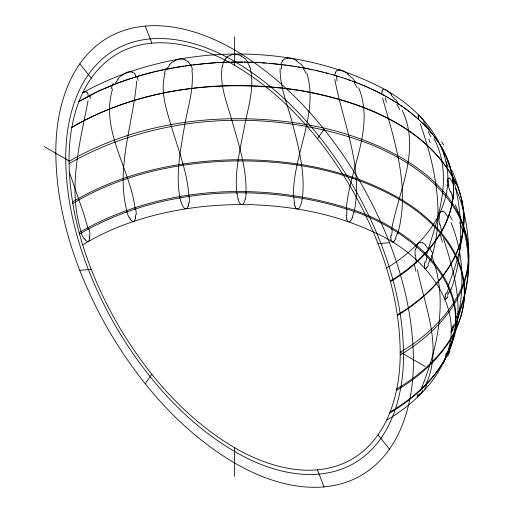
<?xml version="1.0" encoding="UTF-8"?>
<svg xmlns="http://www.w3.org/2000/svg" width="513" height="513" viewBox="0 0 513 513"><rect width="100%" height="100%" fill="white"/><g stroke="black" fill="none" stroke-linecap="round" stroke-linejoin="round"><path stroke-width="0.77" d="M135.599 214.844L135.509 217.07M464.009 219.166L463.97 216.441M69.056 160.909C68.742 120.953 80.823 75.18 117.554 53.718C154.503 32.64 200.185 45.067 234.627 65.318C284.247 94.527 322.908 139.594 351.706 188.906C380.011 238.5 399.71 294.52 400.198 352.091C400.512 392.047 388.431 437.82 351.706 459.282C314.758 480.36 269.075 467.933 234.627 447.682C185.013 418.473 146.352 373.406 117.554 324.094C89.249 274.5 69.544 218.48 69.056 160.909L44.221 146.571M463.996 218.192L463.983 220.923M468.773 256.737C468.369 182.346 387.982 143.3 325.543 128.417C240.078 109.423 145.801 117.176 69.056 161.326M468.754 253.8C468.568 297.001 435.261 331.545 400.198 352.309M463.983 219.942L463.912 222.687M468.76 257.571C467.689 300.272 434.877 334.271 400.178 355.002M424.482 265.696C423.975 267.215 425.226 269.953 426.733 267.844M463.938 221.693C462.219 262.765 430.779 295.334 397.408 315.527M390.848 235.563L390.81 237.731M346.256 209.612C349.225 169.136 375.15 128.179 358.728 87.851M280.092 68.498C279.854 88.531 288.716 107.275 293.237 126.467C299.348 150.033 305.466 174.58 302.234 199.076M463.848 223.444C461.129 263.637 430.15 295.142 397.312 314.892M89.371 238.705C89.531 241.219 87.755 242.63 86.126 240.751A12.126 9.587 -78.6 0 1 85.152 239.757M245.964 193.888C246.894 169.553 239.282 145.942 232.575 122.857C227.74 104.569 219.128 85.812 222.219 66.498M188.822 202.641L188.483 204.822M424.617 263.958L424.924 261.81M88.069 100.753C79.727 143.89 67.171 189.836 81.593 233.069M439.506 214.588L439.455 218.455M334.816 75.02L335.739 72.019M415.883 249.183L416.877 245.297M391.509 229.644C398.845 190.733 421.199 149.071 402.07 110.109M445.201 296.322L445.124 299.226M135.24 218.859C135.002 221.34 132.905 222.411 131.366 220.378M245.265 198.929L244.701 201.032A12.216 11.805 -4.5 0 1 244.073 202.635C243.675 203.295 243.239 203.95 242.745 204.283C237.955 205.328 252.223 204.174 253.275 204.79C294.584 206.277 336.124 214.37 373.637 232.139C423.514 253.223 471.736 309.326 442.289 364.743M381.935 90.961L381.845 93.86M445.579 294.622L446.137 292.538M353.989 212.728C363.679 167.18 343.037 123.255 334.79 79.303M426.175 256.038C437.724 218.32 454.043 176.318 433.921 138.375M419.006 394.67L419.377 393.516M165.109 73.436C160.005 90.647 166.135 108.615 170.964 125.153C178.075 148.911 187.566 172.509 189.008 197.518M280.874 64.131L282.56 60.906M397.697 233.922C410.374 188.515 394.991 141.87 382.589 98.182M447.881 286.998C454.839 268.222 461.508 249.068 463.188 228.965C465.477 208.9 459.821 189.047 452.107 170.714M451.684 329.256L450.933 332.071M188.008 206.508C187.207 209.368 184.892 209.413 183.641 207.374A12.081 11.53 -33.2 0 1 182.731 205.982L181.769 203.975A39.174 37.423 -13.1 0 1 180.025 198.332C175.606 175.382 180.146 151.874 184 129.173C187.021 109.487 194.273 89.826 191.907 69.685M452.274 327.634L453.043 325.652M112.661 88.832C99.746 130.238 130.706 169.29 135.252 209.721M430.51 260.912C445.553 216.108 435.697 167.193 420.23 123.845M420.525 390.489L422.109 386.565M422.231 386.263C438.455 345.287 448.176 297.521 431.497 255.185M457.679 314.277C473.679 279.521 470.235 239.417 455.39 204.931M455.159 320.42L456.846 316.316M352.469 217.39L351.585 219.25A12.274 10.702 66.1 0 1 350.738 220.5C349.699 222.623 347.154 222.071 346.82 219.34M448.663 351.443C479.976 280.996 404.154 223.681 344.287 207.105C257.558 180.922 158.382 186.668 79.175 232.562M449.959 292.461C466.952 248.395 462.604 197.826 445.143 154.554M447.811 353.348C479.886 283.413 405.052 225.348 345.255 208.637C258.411 182.038 158.863 187.816 79.566 234.005M448.683 351.405C437.114 378.216 414.305 398.421 389.656 413.125M444.79 359.53C463.072 316.957 469.209 266.132 450.972 222.533M447.887 353.162L447.503 354.008M454.832 326.095C468.003 293.115 475.615 253.717 460.764 220.039C443.078 182.506 405.95 158.632 368.635 143.576C272.499 107.659 158.902 112.424 69.075 163.602M442.161 364.871C430.689 387.924 409.15 407.014 386.533 420.256M223.7 61.926L225.944 58.463M443.27 362.794L442.738 363.871M425.309 385.744C443.572 348.365 424.969 307.242 417.39 269.671M442.264 364.653L443.303 362.608M395.921 238.308L394.965 240.013A12.203 9.208 79.8 0 1 394.093 241.097M442.437 364.313L442.681 363.98M167.18 68.569L169.886 64.702M428.483 265.292L427.579 266.766M452.953 329.808L452.274 330.943M423.045 389.995L421.987 391.778M115.168 83.587L118.144 79.265M447.932 296.501L447.092 297.829M421.128 393.125L419.192 395.619M145.217 383.698L151.842 374.272M317.412 138.728L324.036 129.302M451.652 331.834L451.293 332.212M394.106 241.181C392.778 243.117 390.842 241.867 390.938 239.513M446.355 298.771L445.515 299.38M121.254 76.027L124.249 73.795M173.009 61.874L175.985 60.188M386.539 268.158C418.275 248.914 448.073 217.108 447.862 177.799C447.432 138.702 417.05 107.672 384.923 89.525C293.564 40.61 173.195 42.739 82.721 92.75M390.399 281.631C427.291 259.969 461.662 219.006 451.773 173.516M390.213 280.951C426.29 259.745 460.046 220.628 452.242 175.997M82.721 244.855C116.964 223.924 156.324 212.542 195.921 207.425C210.471 205.412 228.202 204.732 241.11 204.43C240.526 204.136 239.975 203.526 239.545 202.808A12.158 11.696 17 0 1 238.776 201.237L237.981 199.102M72.801 203.481C121.363 174.234 178.62 162.082 234.839 160.922C290.775 160.293 348.173 170.463 397.274 198.281C431.818 217.756 464.451 251.447 464.31 293.526C463.919 336.111 431.029 370.072 396.421 390.496M72.538 201.917C121.248 172.83 178.569 160.832 234.832 159.755C290.839 159.216 348.282 169.431 397.46 197.236C431.972 216.672 464.707 250.229 464.618 292.282C464.252 334.79 431.305 368.61 396.748 388.912M71.884 127.352C140.459 87.608 223.739 78.406 301.176 90.551C361.614 101.311 429.862 126.903 457.416 186.334M228.76 56.109L231.6 54.878M390.117 411.965C417.819 395.683 442.988 371.797 452.973 340.497C464.656 306.742 453.704 271.255 443.546 238.68M71.916 127.186C139.312 88.307 220.859 79.04 297.001 90.128C357.337 100.195 424.578 124.261 455.172 181.371M78.906 101.651L99.586 90.551M79.008 101.375L96.598 91.962M284.811 59.04L287.37 58.225M337.342 70.467L339.394 70.018M97.502 91.724L102.638 89.153M100.516 90.314L118.734 82.555L141.024 75.238M103.588 88.922C119.689 81.798 136.464 76.225 153.522 71.935M84.247 92.026L86.255 91.846M142.204 75.052L157.363 71.025M154.759 71.775L163.852 69.601M158.613 70.871L171.772 68.037M165.128 69.46L183.891 66.01M173.073 67.915L192.112 64.882M185.231 65.92L206.002 63.407M193.472 64.818L215.832 62.682M129.667 71.743L132.367 71.98M420.134 242.354L422.417 242.841M79.772 270.332L91.237 269.306M378.017 243.694L389.489 242.668M207.387 63.375L217.236 62.599M217.23 62.682L227.131 62.176M218.641 62.605L229.959 62.099M228.541 62.208L242.694 62.035M231.376 62.144L245.522 62.079M244.111 62.118L252.576 62.285M246.939 62.176L256.795 62.471M253.993 62.4L255.397 62.464M181.98 59.008L185.238 59.688M256.801 62.528L259.597 62.624M258.206 62.605L260.995 62.708M261.008 62.766L265.189 62.99M262.406 62.855L266.58 63.093M266.593 63.15L269.37 63.375M269.357 63.317L285.85 65.151M270.749 63.439L283.112 64.753M284.471 64.927L287.203 65.331M287.184 65.286L291.249 65.901M288.537 65.472L292.59 66.106M292.57 66.055L295.264 66.517M293.904 66.26L296.591 66.735M296.572 66.69L300.56 67.408M297.893 66.908L303.189 67.883M301.849 67.601L310.968 69.409M384.173 89.442L382.781 89.615A19.372 5.848 49.5 0 0 382.211 91.231M304.466 68.082L308.364 68.838M237.82 54.647L241.373 55.834M309.653 69.101L313.526 69.96M313.494 69.915L317.329 70.807M316.034 70.48L318.586 71.102M318.554 71.057L323.568 72.314M319.811 71.358L322.299 71.961M323.536 72.275L327.256 73.269M325.999 72.904L328.474 73.596M328.435 73.551L332.097 74.597M332.058 74.552L333.29 74.936M333.258 74.892L334.482 75.283M334.444 75.238L335.669 75.635M335.63 75.591L339.196 76.706M336.81 75.943L341.517 77.437M341.478 77.392L342.665 77.809M342.626 77.764L344.954 78.566M344.916 78.515L346.089 78.944M346.044 78.899L347.218 79.329M293.282 58.937L296.937 60.675M347.173 79.284L350.571 80.509M348.295 79.669L352.771 81.31M352.726 81.259L356.035 82.535M353.823 81.663L357.106 82.952M357.061 82.894L359.235 83.786M358.125 83.311L360.293 84.209M360.241 84.158L362.383 85.068M361.293 84.581L363.422 85.498M363.371 85.447L365.474 86.376M364.403 85.876L366.494 86.812M366.442 86.755L367.5 87.255M367.449 87.197L369.507 88.153M368.456 87.646L374.4 90.435M442.931 211.491L441.295 211.298A7.464 3.238 79.7 0 0 439.558 214.646M371.431 88.993L376.311 91.359M449.157 178.255L448.259 178.235A7.464 1.795 71.8 0 0 448.157 181.807M375.304 90.833L378.196 92.302M377.202 91.763L380.056 93.244M379.069 92.706L380.973 93.725M380.915 93.655L384.59 95.649M344.646 71.602L348.154 73.885M381.826 94.136L385.475 96.136M385.41 96.066L386.353 96.624M386.289 96.553L387.225 97.117M387.168 97.04L388.091 97.611M388.033 97.534L388.95 98.105M400.198 352.091L425.033 366.429M388.892 98.028L389.809 98.599M389.745 98.522L390.662 99.099M390.598 99.022L391.509 99.605M391.445 99.528L392.355 100.112M392.291 100.035L393.202 100.625M393.131 100.548L394.042 101.144M393.971 101.061L394.875 101.664M394.811 101.58L395.709 102.19M395.645 102.106L396.543 102.715M396.472 102.632L399.011 104.325M397.299 103.164L399.832 104.87M399.762 104.78L400.64 105.421M400.576 105.332L402.256 106.531M401.384 105.883L403.058 107.089M402.987 106.993L404.654 108.224M403.789 107.557L406.225 109.372M405.373 108.698L407.784 110.532M406.937 109.846L410.778 112.802M408.489 111.02L409.252 111.61M388.456 91.801L391.631 94.668M410.092 112.309L411.535 113.399M411.606 113.508L413.029 114.617M412.356 114.117L413.767 115.226M413.844 115.342L416.684 117.721M414.581 115.957L417.396 118.349M417.479 118.471L418.108 118.984M418.191 119.106L418.813 119.625M418.897 119.747L419.512 120.266M419.596 120.388L420.211 120.914M420.288 121.036L420.897 121.562M420.981 121.69L421.583 122.216M421.66 122.344L424.257 124.864M422.34 123.005L426.207 126.891M245.195 58.553L248.189 62.605M301.08 63.99L304.575 68.524M425.181 244.945L428.252 248.94M424.995 125.672L428.099 128.943M445.175 213.209L447.875 216.768M188.476 61.887L190.778 65.561M426.925 127.711L429.33 130.334M352.341 77.835L356.099 82.901M428.804 129.783L431.125 132.437M430.022 131.181L432.863 134.566M421.622 118.105L424.2 121.414M450.722 179.691L453.03 183.135M431.799 133.297L433.427 135.285M79.772 63.856L91.237 78.123M378.017 434.877L389.489 449.144M85.19 239.712L84.042 238.045M433.523 135.445L438.705 142.627M134.752 73.692L136.259 77.187M434.081 136.169L439.192 143.377M395.587 99.266L399.249 104.755M130.353 219.102L129.263 217.256M439.288 143.557L439.673 144.127M439.769 144.307L440.609 145.641M427.656 126.576L431.093 132.604M440.244 145.07L441.071 146.397M441.167 146.59L442.059 148.122M441.52 147.16L442.924 149.661M442.398 148.699L443.751 151.213M441.481 146.731L443.033 149.822M443.238 150.238L444.553 152.778M444.053 151.79L444.938 153.56M443.745 152.393L441.975 148.796M444.835 153.355L445.688 155.138M445.213 154.137L446.053 155.926M455.563 182.141L456.698 184.674M455.627 188.213C464.759 208.413 468.388 230.767 468.754 252.819M295.199 206.893C295.565 209.124 298.694 209.843 299.586 207.355A12.35 11.652 41.8 0 0 300.31 205.944L301.086 203.956A38.847 36.827 31.1 0 0 302.099 199.05M87.761 93.231L88.345 96.694M445.951 155.715L446.406 156.721M449.189 163.936L446.65 157.299M449.638 164.942L446.983 158.094M446.304 156.503L446.752 157.517M457.41 186.302L458.09 188.008M306.838 73.122C319.195 114.252 292.256 155.689 293.494 197.306M458.09 187.982L459.34 191.375M145.217 26.067L151.842 43.137M317.412 469.863L324.036 486.933M453.248 198.813L450.767 191.477M459.34 191.362L461.181 197.338M449.382 164.519L449.754 165.571M127.096 211.92C115.451 168.36 133.008 124.512 136.695 81.221M449.644 165.327L450.01 166.385M69.37 172.144L83.991 214.492L88.358 229.67M460.18 193.92L460.7 195.626M418.755 119.375L418.012 116.502M449.895 166.141L450.254 167.2M249.94 66.927C255.269 87.569 247.612 108.679 244.015 128.93C239.879 150.155 234.582 171.817 236.82 193.581M294.622 205.322L294.071 202.975M450.138 166.956L450.933 169.662M450.376 167.77L451.344 171.304M448.952 185.494L448.073 181.737M461.181 197.345L461.623 199.05M461.405 198.21L462.393 202.5M451.03 170.226L451.536 172.131M441.873 232.28L440.237 224.636M451.421 171.868L451.716 172.952M462.027 200.801L462.219 201.667M451.6 172.695L452.209 175.44M462.399 202.532L462.566 203.366M462.566 203.398L463.277 207.759M346.474 217.736L346.217 215.319M416.287 263.066L415.613 255.442M463.271 207.707L463.393 208.631M463.386 208.579L463.495 209.509M89.211 234.71L89.39 237.044M463.489 209.445L463.592 210.381M463.579 210.317L463.752 212.138M463.669 211.196L463.874 213.889M463.861 213.812L463.919 214.767M463.906 214.691L463.957 215.646M463.944 215.563L464.002 217.409M234.627 36.641L234.627 65.318M234.627 447.682L234.627 476.359M415.806 271.223A62.355 28.337 88.9 0 1 414.53 264.24M426.81 384.801A38.43 11.761 -49.4 0 1 424.61 389.239M422.237 391.643A12.139 2.693 -52.7 0 1 421.372 393.016M418.679 395.574A12.267 1.847 -56.7 0 1 418.762 394.997M417.216 396.87A39.437 4.835 -59.9 0 1 417.935 394.324M429.259 247.664A58.553 41.406 -75.1 0 1 432.805 253.903M422.455 242.675A19.327 12.209 -85.3 0 1 425.277 244.733M416.902 245.329A7.477 4.572 88 0 1 420.134 242.316M415.094 255.519A20.507 11.466 89.2 0 1 415.318 248.94M442.411 242.091A62.483 16.115 80.4 0 1 440.423 235.005M450.119 350.821A38.975 5.579 -59.8 0 1 447.657 356.291M444.848 359.863A12.062 0.571 -62.5 0 1 443.925 361.71M443.488 361.973A12.338 0.398 -66 0 1 443.091 362.787M446.566 352.713A39.578 2.61 -69 0 1 445.29 355.65M448.862 214.524A58.424 31.902 -85.9 0 1 452.325 220.205M442.937 211.247A19.263 8.772 85.6 0 1 445.233 212.85M439.686 224.867A20.238 7.586 80.7 0 1 438.788 218.153M462.508 229.606A62.612 3.405 71.9 0 1 459.59 222.379M452.286 330.539A38.834 1.763 -69 0 1 453.633 327.14M451.799 329.391A12.203 1.744 -71.1 0 1 452.344 327.89M452.267 330.635A12.209 2.77 -74.2 0 1 451.696 331.513M454.55 323.927A38.969 10.189 -77.1 0 1 452.844 327.608M453.518 179.358A59.207 21.206 85.1 0 1 456.467 184.141M449.093 177.915A19.199 5.002 77.3 0 1 450.651 179.043M450.343 192.189A20.302 3.591 72.5 0 1 448.093 184.904M445.919 161.794A62.74 8.913 62.8 0 1 448.093 166.674M446.881 293.737A38.687 9.452 -77.4 0 1 448.439 288.691M445.342 296.36A12.126 4.117 -79.2 0 1 445.707 294.719M447.054 297.63A12.28 5.168 -82.2 0 1 446.329 298.598M449.337 291.301A39.103 17.808 -85.2 0 1 447.471 295.321M441.59 141.896A59.078 9.234 76.7 0 1 443.694 145.076M440.68 145.435A19.334 1.173 69 0 1 440.821 144.987M442.341 149.354A7.464 0.34 63.6 0 1 441.02 146.423M443.719 153.874A20.366 0.41 64 0 1 444.777 156.035M428.131 131.508A61.759 19.391 52.5 0 1 430.901 136.868M425.796 262.342A38.546 16.955 -85.6 0 1 426.97 256.859M424.61 265.696A12.049 6.361 -87.3 0 1 424.745 263.996M427.515 266.645A12.357 7.426 89.5 0 1 426.694 267.741M429.836 260.258A39.238 24.797 86.1 0 1 427.957 264.612M430.106 142.492A58.957 2.7 67.9 0 1 428.849 139.17M418.723 117.496A19.436 2.552 59.9 0 1 418.319 115.662M418.531 114.957A7.458 1.026 54.4 0 1 421.526 117.83M423.661 121.793A20.437 4.142 54.4 0 1 426.688 126.262M396.876 104.434A61.887 28.35 40.1 0 1 399.768 109.558M391.65 235.781A38.404 23.758 85.7 0 1 392.291 230.055M391.041 239.456A11.972 8.311 83.7 0 1 390.925 237.743M397.177 233.607A38.578 30.062 75.4 0 1 395.51 237.981M386.449 102.158A58.815 13.774 58.2 0 1 385.141 97.592M384.038 89.275A7.471 2.212 43.8 0 1 388.45 91.673M391.053 94.956A20.501 7.336 43.2 0 1 394.747 99.201M354.316 82.959A62.015 34.73 25.2 0 1 357.099 87.761M346.839 215.37A38.917 29.908 75.1 0 1 346.884 209.779M346.891 219.32A12.094 10.01 72.1 0 1 346.557 217.73M353.63 212.6A38.712 34.339 59.7 0 1 352.213 217.256M337.156 80.823A58.706 23.245 46.9 0 1 336.573 76.315M335.829 72.083A19.308 8.484 37.1 0 1 337.208 70.352M339.26 69.877A7.458 3.129 31.3 0 1 344.678 71.499M347.602 74.167A20.231 9.593 29.9 0 1 351.636 77.893M303.42 68.729A62.144 38.077 7.9 0 1 305.908 73.212M294.494 202.943A38.776 34.082 59.6 0 1 293.936 197.345M295.225 206.835A12.017 11.042 53.5 0 1 294.68 205.309M281.374 69.018A58.578 30.472 33.3 0 1 281.566 64.471M282.509 60.88A19.244 10.286 22.4 0 1 284.58 58.886M287.242 58.097A7.458 3.726 16.7 0 1 293.333 58.854M296.437 60.957A20.296 11.094 14.4 0 1 300.509 64.119M247.696 62.772A62.272 38.161 -10.4 0 1 249.735 66.979M238.186 199.057A38.629 36.417 31.9 0 1 237.044 193.561M246.073 193.888A38.982 37.346 -16.5 0 1 245.458 198.954M222.507 66.562A58.456 34.961 17 0 1 223.437 61.849M225.765 58.405A19.379 11.26 5.7 0 1 228.445 55.943M231.472 54.756A7.464 3.963 0.6 0 1 237.885 54.551M240.943 56.116A20.36 11.575 -2.6 0 1 244.778 58.706M190.971 65.465A62.4 34.948 -27.7 0 1 192.439 69.46M188.528 204.828A12.293 11.523 -48.5 0 1 188.072 206.527M189.368 197.473A39.116 35.846 -53.3 0 1 189.259 202.641M164.442 73.391A58.328 36.436 -1.2 0 1 166.032 68.383M169.585 64.644A19.314 11.113 -11.8 0 1 172.631 61.714M175.869 60.072A7.451 3.809 -15.6 0 1 182.057 58.912M184.898 59.963A20.43 10.997 -19.5 0 1 188.239 62.009M137.144 76.514A62.528 28.651 -42.6 0 1 137.971 80.368M129.071 217.371A39.026 35.775 -50.5 0 1 126.878 212.01M131.315 220.366A12.004 10.754 -62.9 0 1 130.334 219.122M135.592 217.063A12.363 10.626 -70.7 0 1 135.349 218.833M135.83 209.541A39.257 32.415 -72.6 0 1 136.253 214.742M111.084 88.973A58.206 34.794 -19.4 0 1 113.2 83.568M117.74 79.246A19.417 10.048 -28.3 0 1 120.837 75.886M124.159 73.667A7.451 3.29 -30.6 0 1 129.751 71.634M132.123 72.218A20.308 9.305 -34.7 0 1 134.695 73.737M82.638 92.917A7.541 2.212 -42.9 0 1 84.145 92.173M86.081 92.064A19.847 6.611 -47.4 0 1 87.89 93.097M89.993 94.79A62.657 19.686 -55 0 1 90.179 98.528M83.715 238.333A38.885 32.216 -70.7 0 1 81.201 233.319M89.499 237.025A12.209 8.997 -83.6 0 1 89.486 238.705M89.082 229.247A39.392 27.279 -84.6 0 1 90.038 234.403M55.814 152.124C56.045 214.139 77.085 274.551 107.371 328.083C138.356 381.601 180.063 430.529 233.639 462.405C270.806 484.458 320.035 498.283 360.248 475.974C400.153 453.293 413.6 403.968 413.44 360.876C413.209 298.861 392.169 238.449 361.883 184.917C330.898 131.399 289.191 82.471 235.614 50.595C198.448 28.542 149.225 14.717 109.006 37.026C69.108 59.707 55.654 109.032 55.814 152.124M65.747 157.921C65.972 216.492 85.838 273.551 114.437 324.107C143.704 374.65 183.096 420.859 233.691 450.965C268.799 471.8 315.29 484.849 353.271 463.778C390.957 442.36 403.66 395.773 403.507 355.079C403.289 296.508 383.416 239.449 354.816 188.893C325.55 138.35 286.158 92.141 235.563 62.035C200.461 41.2 153.964 28.151 115.983 49.222C78.303 70.64 65.6 117.227 65.747 157.921"/></g></svg>
